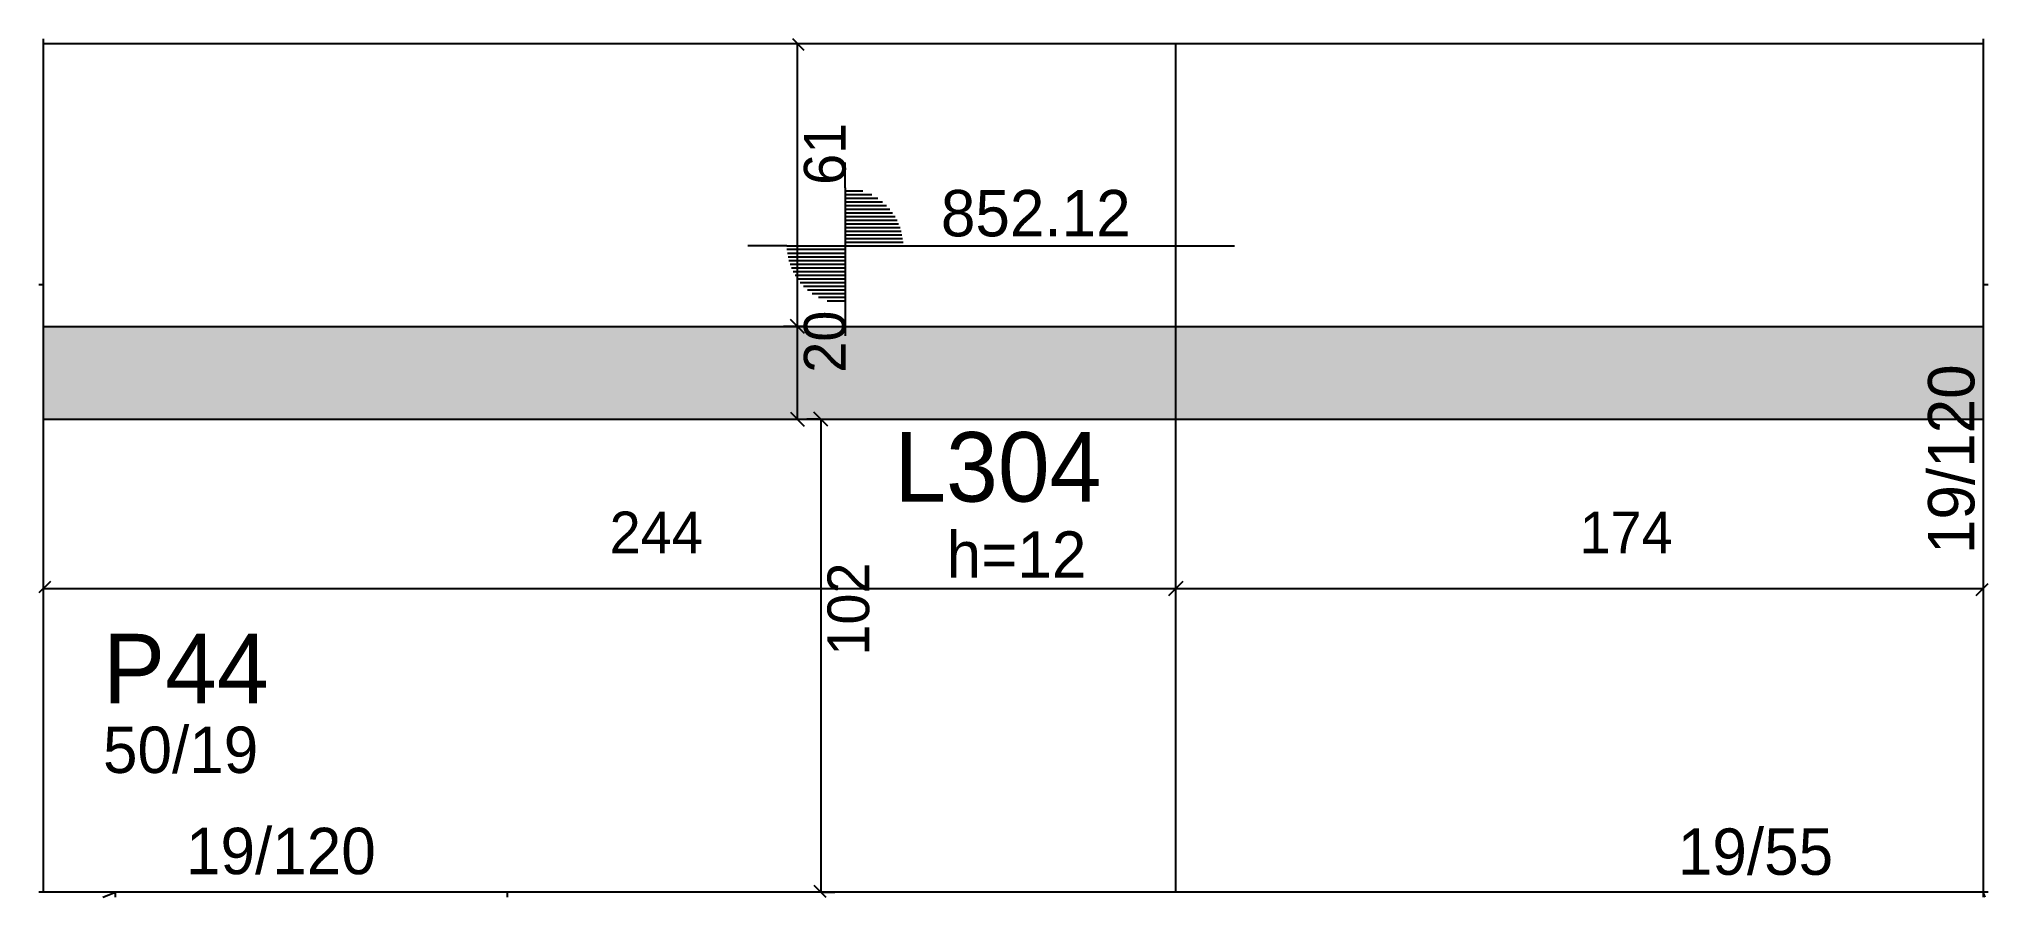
# Model space of a CAD drawing. Header units: metres. Extents: x 4040 to 4460, y 2610 to 2795.
import ezdxf

# ---------------------------------------------------------------- set-up
doc = ezdxf.new("R2010")
doc.units = ezdxf.units.M
for name, color, linetype in [('1', 7, 'Continuous'), ('3', 7, 'Continuous'), ('4', 7, 'Continuous'), ('7', 7, 'Continuous'), ('Hachura', 7, 'Continuous'), ('Painéis', 7, 'Continuous')]:
    doc.layers.add(name, color=color, linetype=linetype)

msp = doc.modelspace()

# ---------------------------------------------------------------- hatches: boundary and pattern name
at = {"layer": 'Hachura'}
h = msp.add_hatch(color=7, dxfattribs=at)
h.dxf.hatch_style = 1
h.paths.add_polyline_path([(4041.07, 2712.94), (4459.07, 2712.94), (4459.07, 2732.94), (4041.07, 2732.94), (4041.07, 2712.94)])

# ---------------------------------------------------------------- linework, layer by layer
at = {"layer": '1', "color": 1, "lineweight": 25}
for p, q in [((4053.83, 2609.9), (4056.57, 2610.94)), ((4459.46, 2609.9), (4459.07, 2610.94))]:
    msp.add_line(p, q, dxfattribs=at)
at = {"layer": '3', "color": 3, "lineweight": 25}
for p, q in [((4041.07, 2793.94), (4459.07, 2793.94)), ((4213.79, 2762.77), (4213.79, 2768.27)), ((4213.79, 2762.77), (4213.79, 2737.77)), ((4213.79, 2762.16), (4217.64, 2762.16)), ((4213.79, 2761.37), (4219.54, 2761.37)), ((4213.79, 2760.58), (4220.87, 2760.58)), ((4213.79, 2759.78), (4221.9, 2759.78)), ((4213.79, 2758.99), (4222.75, 2758.99)), ((4213.79, 2758.2), (4223.46, 2758.2)), ((4213.79, 2757.4), (4224.06, 2757.4)), ((4213.79, 2756.61), (4224.57, 2756.61)), ((4213.79, 2755.82), (4225, 2755.82)), ((4213.79, 2755.03), (4225.35, 2755.03)), ((4213.79, 2754.23), (4225.65, 2754.23)), ((4213.79, 2753.44), (4225.89, 2753.44)), ((4213.79, 2752.65), (4226.07, 2752.65)), ((4213.79, 2751.85), (4226.19, 2751.85)), ((4213.79, 2751.06), (4226.29, 2751.06)), ((4201.29, 2750.27), (4192.87, 2750.27)), ((4201.29, 2750.27), (4226.29, 2750.27)), ((4213.79, 2749.48), (4201.29, 2749.48)), ((4213.79, 2748.68), (4201.4, 2748.68)), ((4213.79, 2747.89), (4201.52, 2747.89)), ((4213.79, 2747.1), (4201.7, 2747.1)), ((4226.29, 2750.27), (4297.72, 2750.27)), ((4213.79, 2746.3), (4201.94, 2746.3)), ((4213.79, 2745.51), (4202.24, 2745.51)), ((4213.79, 2744.72), (4202.59, 2744.72)), ((4213.79, 2743.93), (4203.02, 2743.93)), ((4213.79, 2743.13), (4203.53, 2743.13)), ((4213.79, 2742.34), (4204.13, 2742.34)), ((4213.79, 2741.55), (4204.84, 2741.55)), ((4213.79, 2740.75), (4205.69, 2740.75)), ((4213.79, 2739.96), (4206.72, 2739.96)), ((4213.79, 2739.17), (4208.05, 2739.17)), ((4213.79, 2738.38), (4209.95, 2738.38)), ((4213.79, 2737.77), (4213.79, 2730.9)), ((4141.07, 2609.9), (4141.07, 2610.94))]:
    msp.add_line(p, q, dxfattribs=at)
for points in [[(4041.07, 2610.94), (4041.07, 2741.94)], [(4459.07, 2741.94), (4459.07, 2610.94)], [(4459.07, 2610.94), (4056.57, 2610.94)]]:
    msp.add_lwpolyline(points, dxfattribs=at)
at = {"layer": '7', "color": 7, "lineweight": 25}
for points in [[(4041.07, 2741.94), (4041.07, 2794.9)], [(4459.07, 2794.9), (4459.07, 2741.94)], [(4040.1, 2741.94), (4041.07, 2741.94)], [(4459.07, 2741.94), (4460.1, 2741.94)], [(4056.57, 2610.94), (4040.1, 2610.94)], [(4056.57, 2609.9), (4056.57, 2610.94)], [(4460.1, 2610.94), (4459.07, 2610.94)], [(4459.07, 2610.94), (4459.07, 2609.9)]]:
    msp.add_lwpolyline(points, dxfattribs=at)
at = {"layer": 'Painéis', "color": 0, "lineweight": 25}
for p, q in [((4205.02, 2792.44), (4202.56, 2794.9)), ((4205.02, 2731.44), (4202.02, 2734.44)), ((4202.02, 2734.44), (4205.02, 2731.44)), ((4202.02, 2714.44), (4205.02, 2711.44)), ((4210.1, 2711.44), (4207.1, 2714.44)), ((4042.57, 2677.94), (4040.1, 2675.47)), ((4283.57, 2674.94), (4286.57, 2677.94)), ((4286.57, 2677.94), (4283.57, 2674.94)), ((4457.57, 2674.94), (4460.1, 2677.47)), ((4207.1, 2612.44), (4209.64, 2609.9))]:
    msp.add_line(p, q, dxfattribs=at)
at = {"layer": 'Painéis', "color": 4, "lineweight": 25}
for p, q in [((4203.52, 2732.94), (4203.52, 2793.94)), ((4205.53, 2732.94), (4200.52, 2732.94)), ((4203.52, 2712.94), (4203.52, 2732.94)), ((4207.98, 2712.94), (4205.6, 2712.94)), ((4208.6, 2712.94), (4208.6, 2610.94)), ((4041.07, 2676.44), (4285.07, 2676.44)), ((4285.07, 2676.44), (4459.07, 2676.44)), ((4208.9, 2610.94), (4211.6, 2610.94))]:
    msp.add_line(p, q, dxfattribs=at)
at = {"layer": 'Painéis', "color": 200, "lineweight": 25}
for p, q in [((4285.07, 2610.94), (4285.07, 2793.94)), ((4041.07, 2732.94), (4459.07, 2732.94)), ((4041.07, 2712.94), (4459.07, 2712.94))]:
    msp.add_line(p, q, dxfattribs=at)

# ---------------------------------------------------------------- texts
at = {"layer": '3', "color": 3, "lineweight": 25}
for s, p in [('852.12', (4234.45, 2752.34)), ('h=12', (4235.69, 2678.74)), ('50/19', (4053.89, 2636.65)), ('19/120', (4071.78, 2614.83)), ('19/55', (4393.26, 2614.69))]:
    msp.add_text(s, height=10, dxfattribs=at).set_placement(p)
msp.add_text('19/120', height=10, rotation=90, dxfattribs=at).set_placement((4457.17, 2683.84))
at = {"layer": '4', "color": 4, "lineweight": 25}
for s, p in [('L304', (4224.42, 2695.15)), ('P44', (4053.89, 2651.65))]:
    msp.add_text(s, height=15, dxfattribs=at).set_placement(p)
at = {"layer": 'Painéis', "color": 240, "lineweight": 25}
for s, p in [('61', (4213.93, 2763.44)), ('20', (4213.93, 2722.94)), ('102', (4219.01, 2661.94))]:
    msp.add_text(s, height=9, rotation=90, dxfattribs=at).set_placement(p)
for s, p in [('244', (4163.07, 2684)), ('174', (4372.07, 2684))]:
    msp.add_text(s, height=9, dxfattribs=at).set_placement(p)

doc.saveas('drawing.dxf')
